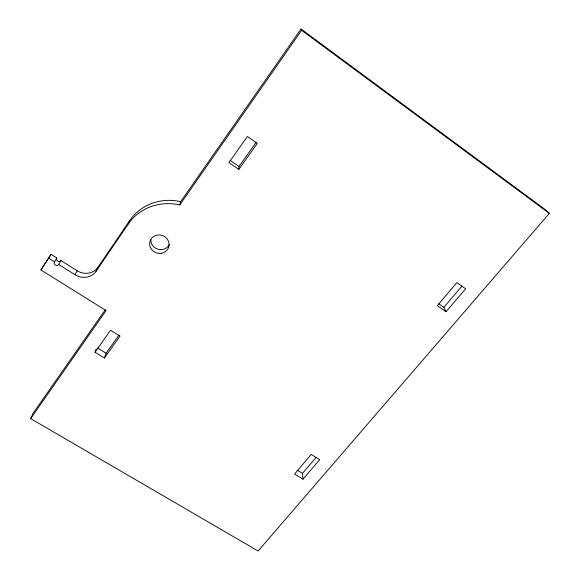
<?xml version="1.0" encoding="UTF-8"?>
<svg xmlns="http://www.w3.org/2000/svg" width="580" height="580" viewBox="0 0 580 580"><rect width="100%" height="100%" fill="white"/><g stroke="black" fill="none" stroke-linecap="round" stroke-linejoin="round"><path stroke-width="0.87" d="M238.822 169.382L257.31 143.434L247.363 136.503L228.94 162.596L238.822 169.382L239.011 166.467L256.23 142.274M30.667 418.608L106.053 310.575L40.912 269.961L48.64 258.165L54.52 261.856A2.465 2.226 26.3 0 0 55.383 265.024A2.465 2.226 26.3 0 0 58.696 264.48L75.059 274.753A15.595 14.195 24.4 0 0 96.07 271.302L128.289 223.989A49.351 46.226 16 0 1 179.764 204.943L180.655 201.644L301.027 29L545.823 210.004L549.332 213.396L258.107 551L30.667 418.608L33.082 413.308L105.168 309.923M96.193 349.073L95.011 352.227L104.436 357.976L106.104 353.198L118.965 335.131M128.289 223.989L129.775 220.494A48.771 45.762 16.3 0 1 180.655 201.644M96.07 271.302L97.897 267.337L129.775 220.494M75.059 274.753L77.133 270.758A15.414 14.058 24.6 0 0 97.897 267.337M58.696 264.48L60.958 260.579L77.133 270.758M54.52 261.856L56.84 257.991L51.033 254.337L40.912 269.961M48.64 258.165L51.033 254.337M179.764 204.943L301.629 30.305L301.027 29M95.011 352.227L110.548 330.23L120.024 336.095L104.436 357.976M303.007 479.167L319.674 459.65L311.206 454.408L294.575 474.019L303.007 479.167L302.499 473.367L316.144 457.345M446.056 311.699L437.298 305.682L456.83 282.641L465.624 288.782L446.056 311.699L443.874 307.327L462.028 286.012M97.505 347.942L106.104 353.198M297.192 470.119L302.499 473.367M229.941 160.232L239.011 166.467M438.821 303.855L443.874 307.327M301.629 30.305L549.332 213.396M60.958 260.579A2.436 2.204 26.5 0 1 57.688 261.123A2.436 2.204 26.5 0 1 56.84 257.991M169.338 244.412A9.7 9.099 18.5 0 1 162.48 249.516L159.978 249.61A9.7 9.099 18.5 0 1 150.844 239.7M161.392 253.308L158.862 253.402A9.816 9.193 18.3 0 1 149.676 244.956A9.816 9.193 18.3 0 1 156.52 235.233A9.816 9.193 18.3 0 1 168.062 240.33L168.91 242.643A9.816 9.193 18.3 0 1 161.392 253.308"/></g></svg>
